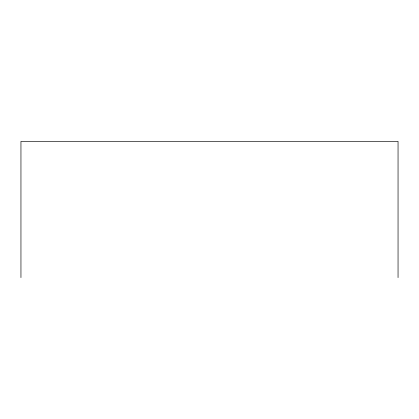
<?xml version="1.0" encoding="UTF-8"?>
<svg xmlns="http://www.w3.org/2000/svg" width="419" height="419" viewBox="0 0 419 419"><rect width="100%" height="100%" fill="white"/><g stroke="black" fill="none" stroke-linecap="round" stroke-linejoin="round"><path stroke-width="0.63" d="M398.05 277.608L398.05 141.392L20.95 141.392L20.95 277.608"/></g></svg>
